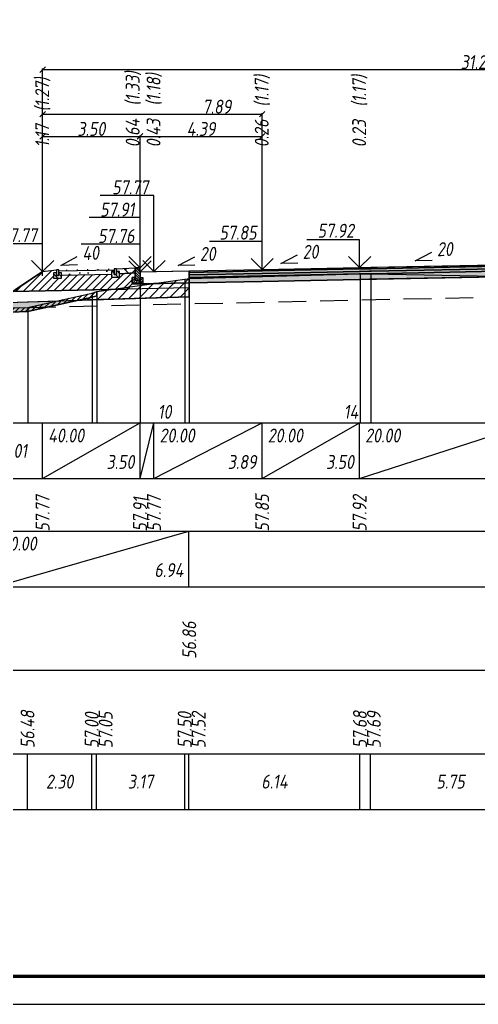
# Model space of a CAD drawing. Extents: x -717 to 1451, y -133302 to 233.
# Drawn here: x 110.9 to 193.3, y -74972.4 to -74795.6 of the extents above; entities that cross this region are included whole.
import ezdxf
from ezdxf.enums import TextEntityAlignment as Align

# ---------------------------------------------------------------- set-up
doc = ezdxf.new("R2010")
doc.units = 0
doc.linetypes.add('штриховая', pattern=[0.75, 0.5, -0.25])
for name, color, linetype in [('Интерполированный поперечник', 2, 'Continuous'), ('КОД_399', 252, 'Continuous'), ('Код_510', 7, 'Continuous'), ('Код_514', 1, 'Continuous'), ('Код_516', 1, 'Continuous'), ('Контур_0', 7, 'Continuous'), ('Контур_2660', 7, 'Continuous'), ('Контур_2665', 7, 'Continuous'), ('Контур_400', 7, 'Continuous'), ('Контур_508', 7, 'Continuous'), ('Контур_512', 7, 'Continuous'), ('Контур_513', 7, 'Continuous'), ('Красный поперечник', 1, 'Continuous'), ('Объём_2501', 7, 'Continuous'), ('Объём_2650', 7, 'Continuous'), ('Объём_2660', 7, 'Continuous'), ('Объём_2665', 7, 'Continuous'), ('Объём_2753', 7, 'Continuous'), ('Откосы', 7, 'Continuous'), ('Отметки покрытия', 7, 'Continuous'), ('Рабочие отметки', 7, 'Continuous'), ('Рабочие отметки доп.', 7, 'Continuous'), ('Слои выравнивания', 7, 'Continuous'), ('Таблица', 7, 'Continuous'), ('Уклоны проезжей части', 7, 'Continuous'), ('Черный поперечник', 3, 'Continuous')]:
    doc.layers.add(name, color=color, linetype=linetype)
for name, color, linetype, true_color in [('Контур_2562', 3, 'Continuous', 0x00ff00), ('Контур_2570', 7, 'Continuous', 0x80ff00), ('Контур_2725', 7, 'Continuous', 0x323232), ('Контур_2736', 4, 'Continuous', 0x00ffff), ('Контур_2760', 7, 'Continuous', 0x323232), ('Контур_2761', 7, 'Continuous', 0x323232), ('Контур_2762', 7, 'Continuous', 0x323232), ('Контур_2763', 7, 'Continuous', 0x323232), ('Контур_402', 7, 'Continuous', 0xff6464), ('Объём_2500', 7, 'Continuous', 0xc0c0c0), ('Объём_2520', 7, 'Continuous', 0x80ffff), ('Объём_2562', 3, 'Continuous', 0x00ff00), ('Объём_2563', 7, 'Continuous', 0xff8000), ('Объём_2570', 7, 'Continuous', 0x80ff00), ('Объём_2600', 7, 'Continuous', 0x808000), ('Объём_2746', 2, 'Continuous', 0xffff00)]:
    doc.layers.add(name, color=color, linetype=linetype, true_color=true_color)
doc.styles.get("Standard").update_dxf_attribs({"font": 'txt', "height": 2.5})
doc.styles.add('М', font='romand.shx', dxfattribs={"width": 0.8, "oblique": 10, "height": 2.5})
doc.dimstyles.get("Standard").update_dxf_attribs({"dimtxt": 0.18, "dimasz": 0.18, "dimexe": 0.18, "dimexo": 0.0625, "dimgap": 0.09, "dimtad": 0, "dimtih": 1, "dimtoh": 1, "dimdec": 4, "dimzin": 0, "dimdsep": 46, "dimtxsty": 'Standard', "dimcen": 0.09, "dimadec": 0, "dimazin": 0, "dimtfac": 1, "dimtdec": 4, "dimtofl": 0, "dimtmove": 0, "dimatfit": 3, "dimfxl": 1, "dimtolj": 1, "dimtzin": 0, "dimarcsym": 0})

# ---------------------------------------------------------------- blocks, each defined once
blk = doc.blocks.new('_Oblique')
at = {"color": 0, "linetype": 'ByBlock', "lineweight": -2}
blk.add_line((-0.5, -0.5), (0.5, 0.5), dxfattribs=at)
blk = doc.blocks.new('*D3515')
at = {"color": 0, "lineweight": -2, "transparency": 16777216}
for p, q in [((115.06, -74840.82), (115.06, -74816.34)), ((115.06, -74816.52), (132.56, -74816.52)), ((132.56, -74840.87), (132.56, -74816.34))]:
    blk.add_line(p, q, dxfattribs=at)
at = {"layer": 'Defpoints', "color": 0, "transparency": 16777216}
for p in [(132.56, -74816.52), (115.06, -74840.88), (132.56, -74840.93)]:
    blk.add_point(p, dxfattribs=at)
at = {"color": 0, "lineweight": -2, "transparency": 16777216, "rotation": 180}
blk.add_blockref('_Oblique', (115.06, -74816.52), dxfattribs=at)
at = {"color": 0, "lineweight": -2, "transparency": 16777216}
blk.add_blockref('_Oblique', (132.56, -74816.52), dxfattribs=at)
at = {"color": 0, "transparency": 16777216, "insert": (123.81, -74815.18), "char_height": 2.5, "width": 9.5833, "attachment_point": 5, "style": 'М'}
blk.add_mtext('\\A1;3.50', dxfattribs=at)
blk = doc.blocks.new('*D3517')
at = {"color": 0, "lineweight": -2, "transparency": 16777216}
for p, q in [((132.56, -74840.87), (132.56, -74816.34)), ((132.56, -74816.52), (154.49, -74816.52)), ((154.49, -74840.43), (154.49, -74816.34))]:
    blk.add_line(p, q, dxfattribs=at)
at = {"layer": 'Defpoints', "color": 0, "transparency": 16777216}
for p in [(154.49, -74816.52), (132.56, -74840.93), (154.49, -74840.49)]:
    blk.add_point(p, dxfattribs=at)
at = {"color": 0, "lineweight": -2, "transparency": 16777216, "rotation": 180}
blk.add_blockref('_Oblique', (132.56, -74816.52), dxfattribs=at)
at = {"color": 0, "lineweight": -2, "transparency": 16777216}
blk.add_blockref('_Oblique', (154.49, -74816.52), dxfattribs=at)
at = {"color": 0, "transparency": 16777216, "insert": (143.52, -74815.18), "char_height": 2.5, "width": 10, "attachment_point": 5, "style": 'М'}
blk.add_mtext('\\A1;4.39', dxfattribs=at)
blk = doc.blocks.new('*D3520')
at = {"color": 0, "lineweight": -2, "transparency": 16777216}
for p, q in [((115.06, -74841.57), (115.06, -74812.34)), ((115.06, -74812.52), (154.49, -74812.52)), ((154.49, -74840.43), (154.49, -74812.34))]:
    blk.add_line(p, q, dxfattribs=at)
at = {"layer": 'Defpoints', "color": 0, "transparency": 16777216}
for p in [(154.49, -74812.52), (115.06, -74841.63), (154.49, -74840.49)]:
    blk.add_point(p, dxfattribs=at)
at = {"color": 0, "lineweight": -2, "transparency": 16777216, "rotation": 180}
blk.add_blockref('_Oblique', (115.06, -74812.52), dxfattribs=at)
at = {"color": 0, "lineweight": -2, "transparency": 16777216}
blk.add_blockref('_Oblique', (154.49, -74812.52), dxfattribs=at)
at = {"color": 0, "transparency": 16777216, "insert": (146.36, -74811.18), "char_height": 2.5, "width": 10, "attachment_point": 5, "style": 'М'}
blk.add_mtext('\\A1;7.89', dxfattribs=at)
blk = doc.blocks.new('*D3521')
at = {"color": 0, "lineweight": -2, "transparency": 16777216}
for p, q in [((115.06, -74841.57), (115.06, -74804.34)), ((115.06, -74804.52), (271.15, -74804.52)), ((271.15, -74841.18), (271.15, -74804.34))]:
    blk.add_line(p, q, dxfattribs=at)
at = {"layer": 'Defpoints', "color": 0, "transparency": 16777216}
for p in [(271.15, -74804.52), (115.06, -74841.63), (271.15, -74841.24)]:
    blk.add_point(p, dxfattribs=at)
at = {"color": 0, "lineweight": -2, "transparency": 16777216, "rotation": 180}
blk.add_blockref('_Oblique', (115.06, -74804.52), dxfattribs=at)
at = {"color": 0, "lineweight": -2, "transparency": 16777216}
blk.add_blockref('_Oblique', (271.15, -74804.52), dxfattribs=at)
at = {"color": 0, "transparency": 16777216, "insert": (193.11, -74803.18), "char_height": 2.5, "width": 11.6667, "attachment_point": 5, "style": 'М'}
blk.add_mtext('\\A1;31.22', dxfattribs=at)
blk = doc.blocks.new('БР100.30.18')
at = {"linetype": 'Continuous', "lineweight": 13}
h = blk.add_hatch(dxfattribs=at)
h.set_pattern_fill('ANSI35', scale=5)
h.set_pattern_definition([(45, (-1504.996, -4799.2297), (-0.88388348, 0.88388348), []), (45, (-1504.1121, -4799.2297), (-0.88388348, 0.88388348), [1.5625, -0.3125, 0, -0.3125])])
h.paths.add_polyline_path([(0.3, 3.47), (1.8, 3.47), (1.8, -1.03), (0, -1.03), (0, 1.97)])
h = blk.add_hatch(dxfattribs=at)
h.set_pattern_fill('ANSI35', scale=5, angle=90)
h.set_pattern_definition([(135, (-1504.996, -4800.7297), (-0.88388348, -0.88388348), []), (135, (-1504.996, -4799.8458), (-0.88388348, -0.88388348), [1.5625, -0.3125, 0, -0.3125])])
h.paths.add_polyline_path([(-1, -0.03), (0, -0.03), (0, -1.03), (1.8, -1.03), (1.8, -0.03), (2.8, -0.03), (2.8, -2.03), (-1, -2.03)])
at = {"color": 7, "lineweight": 30}
blk.add_lwpolyline([(1.8, -1.03), (0, -1.03), (0, 1.97), (0.3, 3.47), (1.8, 3.47)], close=True, dxfattribs=at)
at = {"linetype": 'Continuous'}
blk.add_lwpolyline([(0, -0.03), (-1, -0.03), (-1, -2.03), (2.8, -2.03), (2.8, -0.03), (1.8, -0.03)], dxfattribs=at)

msp = doc.modelspace()

# ---------------------------------------------------------------- hatches: boundary and pattern name
at = {"linetype": 'Continuous', "lineweight": 13}
h = msp.add_hatch(dxfattribs=at)
h.set_pattern_fill('ANSI35', scale=5, angle=90)
h.set_pattern_definition([(135, (-1703.0033, -9112.8788), (-0.883883476, -0.883883476), []), (135, (-1703.0033, -9111.9949), (-0.883883476, -0.883883476), [1.5625, -0.3125, 0, -0.3125])])
h.paths.add_polyline_path([(118.443, -74841.007), (117.944, -74841.007), (117.943, -74841.507), (117.543, -74841.507), (117.543, -74841.007), (117.043, -74841.007), (117.043, -74842.007), (118.443, -74842.007)])
at = {"linetype": 'Continuous'}
h = msp.add_hatch(dxfattribs=at)
h.set_pattern_fill('ANSI31', color=256, scale=15, angle=45, style=0)
h.set_pattern_definition([(90, (-1757.4443, -79793.9318), (-1.875, 3e-16), [])])
h.paths.add_polyline_path([(117.943, -74840.507), (127.939, -74840.301), (127.939, -74840.501), (117.943, -74840.699)])
at = {"linetype": 'Continuous', "lineweight": 13}
h = msp.add_hatch(dxfattribs=at)
h.set_pattern_fill('ANSI35', scale=5, angle=90)
h.set_pattern_definition([(135, (-1713.3988, -9112.6727), (-0.883883476, -0.883883476), []), (135, (-1713.3988, -9111.7888), (-0.883883476, -0.883883476), [1.5625, -0.3125, 0, -0.3125])])
h.paths.add_polyline_path([(128.839, -74840.801), (128.339, -74840.801), (128.339, -74841.301), (127.939, -74841.301), (127.939, -74840.801), (127.439, -74840.801), (127.439, -74841.801), (128.839, -74841.801)])
at = {"linetype": 'Continuous'}
h = msp.add_hatch(dxfattribs=at)
h.set_pattern_fill('AR-HBONE', color=253, scale=0.3)
h.set_pattern_definition([(45, (-145.0081, -80646.1502), (0, 1.69705627), [3.6, -1.2]), (135, (-144.1596, -80645.3017), (1e-16, 1.69705627), [3.6, -1.2])])
h.paths.add_polyline_path([(127.939, -74840.301), (127.939, -74841.301), (127.939, -74841.301)])
h.paths.add_polyline_path([(131.659, -74840.152), (128.339, -74840.301), (128.339, -74840.801), (128.839, -74840.801), (128.839, -74841.179), (131.66, -74841.053)])
at = {"layer": 'КОД_399'}
h = msp.add_hatch(dxfattribs=at)
h.set_pattern_fill('AR-CONC', scale=0.7, angle=45, style=0)
h.set_pattern_definition([(95, (-1757.5263, -79794.021), (3.860864, 3.2396496), [0.525, -5.775]), (40, (-1757.5263, -79794.021), (-4.409945, 3.036377), [0.42, -4.62]), (145.45144, (-1757.2045, -79793.751), (-0.549081, 6.2760265), [0.4461813, -4.907995]), (91.1842, (-1758.516, -79793.031), (6.101854, 4.4632964), [0.7875, -8.6625]), (141.63564, (-1758.008, -79792.659), (-0.1953, 9.447982), [0.669272, -7.361996]), (36.18416, (-1758.516, -79793.031), (-0.1953, 9.447982), [0.63, -6.93]), (66, (-1757.7738, -79792.7835), (4.947401, 0.9616773), [0.525, -5.775]), (11, (-1757.774, -79792.7835), (-2.38496, 4.793659), [0.42, -4.62]), (116.45144, (-1757.3615, -79792.7034), (2.562441, 5.7553363), [0.4461813, -4.907995]), (82.5, (-1757.5263, -79794.021), (-1.5875523, 1.7079287), [0, -4.564, 0, -4.69, 0, -4.6375]), (52.5, (-1757.5263, -79794.021), (-0.6501106, 3.2543661), [0, -2.674, 0, -4.459, 0, -1.7675]), (12.5, (-1758.63, -79795.1248), (2.7539272, 2.5306453), [0, -1.75, 0, -5.46, 0, -7.245]), (2.5, (-1759.125, -79795.6197), (2.3911299, 3.3821186), [0, -2.275, 0, -3.626, 0, -5.145])])
h.paths.add_polyline_path([(118.443, -74841.007), (117.943, -74841.007), (117.943, -74840.699), (127.939, -74840.501), (127.939, -74840.801), (127.439, -74840.801), (127.439, -74841.261), (118.443, -74841.439)])
at = {"layer": 'Объём_2563'}
h = msp.add_hatch(dxfattribs=at)
h.set_pattern_fill('ANSI31', color=256, scale=0.3)
h.paths.add_polyline_path([(130.142, -74843.964), (109.725, -74844.373), (115.06, -74840.816), (117.543, -74840.507), (117.543, -74841.007), (117.043, -74841.007), (117.043, -74842.007), (118.443, -74842.007), (118.443, -74841.439), (127.439, -74841.261), (127.439, -74841.801), (128.839, -74841.801), (128.839, -74841.179), (131.66, -74841.053), (131.661, -74841.867), (131.161, -74841.867), (131.162, -74842.867), (132.56, -74842.866), (132.56, -74843.016), (131.06, -74843.046)])
h.paths.add_polyline_path([(256.07, -74843.579), (255.152, -74842.661), (253.652, -74842.631), (253.652, -74842.481), (255.05, -74842.482), (255.051, -74841.482), (254.551, -74841.482), (254.552, -74840.668), (257.373, -74840.794), (257.373, -74841.416), (258.773, -74841.416), (258.773, -74840.876), (267.769, -74841.054), (267.769, -74841.622), (269.169, -74841.622), (269.169, -74840.622), (268.669, -74840.622), (268.669, -74840.122), (271.152, -74840.431), (276.487, -74843.988)])
at = {"layer": 'Объём_2570'}
h = msp.add_hatch(dxfattribs=at)
h.set_pattern_fill('ANSI31', color=256, scale=0.2)
h.paths.add_polyline_path([(124.787, -74845.157), (123.932, -74845.414), (112.409, -74847.984), (109.377, -74848.07), (107.036, -74848.234), (105, -74848.273), (105, -74847.523), (107.036, -74847.484), (109.377, -74847.32), (112.409, -74847.234), (123.932, -74844.664), (124.787, -74844.407)])
h.paths.add_polyline_path([(280.56, -74842.26), (266.07, -74842.726), (263.378, -74842.682), (263.285, -74842.53), (263.067, -74842.704), (247.833, -74842.283), (241.36, -74840.519), (239.675, -74839.879), (228.276, -74843.531), (224.568, -74844.73), (217.076, -74843.424), (217.076, -74842.674), (224.568, -74843.98), (228.276, -74842.781), (239.675, -74839.129), (241.36, -74839.769), (247.833, -74841.533), (263.067, -74841.954), (263.285, -74841.78), (263.378, -74841.932), (266.07, -74841.976), (280.56, -74841.51)])
at = {"layer": 'Объём_2600'}
h = msp.add_hatch(dxfattribs=at)
h.set_pattern_fill('ANSI31', color=6, scale=0.4)
h.paths.add_polyline_path([(123.932, -74845.414), (124.787, -74845.157), (124.787, -74844.407), (140.628, -74842.154), (141.4, -74842.068), (141.4, -74845.353), (121.535, -74845.948)])
h.paths.add_polyline_path([(217.076, -74843.424), (220.684, -74844.051), (202.735, -74843.512), (202.735, -74841.74), (208.063, -74841.846), (217.076, -74842.674)])
h.paths.add_polyline_path([(279.216, -74842.406), (279.216, -74845.807), (226.16, -74844.215), (239.675, -74839.879), (241.36, -74840.519), (247.833, -74842.283), (263.067, -74842.704), (263.285, -74842.53), (263.378, -74842.682), (266.07, -74842.726), (279.376, -74842.299)])
h = msp.add_hatch(dxfattribs=at)
h.set_pattern_fill('HONEY', color=5, scale=0.3)
h.paths.add_polyline_path([(112.409, -74847.984), (109.377, -74848.07), (107.036, -74848.234), (105, -74848.273), (105, -74847.523), (106.693, -74846.394), (121.535, -74845.948)])
h.paths.add_polyline_path([(224.568, -74844.73), (220.684, -74844.051), (226.16, -74844.215)])
at = {"layer": 'Слои выравнивания'}
for color, points in [(2, [(141.4, -74840.689), (154.485, -74840.427), (171.985, -74840.077), (172.099, -74840.075), (173.73, -74840.043), (174.004, -74840.037), (174.056, -74840.036), (199.485, -74839.527), (199.485, -74839.777), (174.056, -74840.286), (174.004, -74840.287), (173.73, -74840.293), (172.099, -74840.325), (171.985, -74840.327), (154.485, -74840.677), (141.4, -74840.939)]), (3, [(141.4, -74840.939), (154.485, -74840.677), (171.985, -74840.327), (172.099, -74840.325), (173.73, -74840.293), (174.004, -74840.287), (174.056, -74840.286), (199.485, -74839.777), (199.485, -74840.227), (174.056, -74840.736), (174.004, -74840.737), (173.73, -74840.743), (172.099, -74840.775), (171.985, -74840.777), (154.485, -74841.127), (141.4, -74841.389)]), (4, [(141.4, -74841.389), (154.485, -74841.127), (171.985, -74840.777), (172.099, -74840.775), (173.73, -74840.743), (174.004, -74840.737), (174.056, -74840.736), (199.485, -74840.227), (199.485, -74840.677), (174.056, -74841.186), (174.004, -74841.187), (173.73, -74841.193), (172.099, -74841.225), (171.985, -74841.227), (154.485, -74841.577), (141.4, -74841.839)]), (5, [(141.4, -74841.839), (154.485, -74841.577), (171.985, -74841.227), (172.099, -74841.225), (173.73, -74841.193), (174.004, -74841.187), (174.056, -74841.186), (199.485, -74840.677), (199.485, -74841.677), (174.056, -74842.186), (174.004, -74842.187), (173.73, -74842.193), (172.099, -74842.225), (171.985, -74842.227), (154.485, -74842.577), (141.4, -74842.839)])]:
    msp.add_hatch(color=color, dxfattribs=at).paths.add_polyline_path(points)

# ---------------------------------------------------------------- linework, layer by layer
at = {"flags": 128}
msp.add_lwpolyline([(-30.054, -74972.421), (389.946, -74972.421), (389.946, -74675.421), (-30.054, -74675.421)], close=True, dxfattribs=at)
at = {"const_width": 0.6, "flags": 128}
msp.add_lwpolyline([(-10.054, -74967.421), (384.946, -74967.421), (384.946, -74680.421), (-10.054, -74680.421)], close=True, dxfattribs=at)
for points in [[(117.543, -74841.007), (117.043, -74841.007), (117.043, -74842.007), (118.443, -74842.007), (118.443, -74841.007), (117.943, -74841.007), (117.943, -74841.507), (117.543, -74841.507), (117.543, -74841.007)], [(117.943, -74840.507), (117.543, -74840.507), (117.543, -74841.507), (117.943, -74841.507), (117.943, -74840.507)], [(117.943, -74840.699), (127.939, -74840.501)], [(118.443, -74841.439), (127.439, -74841.261)], [(127.939, -74840.801), (127.439, -74840.801), (127.439, -74841.801), (128.839, -74841.801), (128.839, -74840.801), (128.339, -74840.801), (128.339, -74841.301), (127.939, -74841.301), (127.939, -74840.801)], [(128.339, -74840.301), (127.939, -74840.301), (127.939, -74841.301), (128.339, -74841.301), (128.339, -74840.301)], [(128.339, -74840.301), (131.659, -74840.152), (131.66, -74841.053), (128.839, -74841.179), (128.839, -74840.801), (128.339, -74840.801), (128.339, -74840.301)]]:
    msp.add_lwpolyline(points)
at = {"layer": 'Интерполированный поперечник', "linetype": 'штриховая', "ltscale": 10, "flags": 128}
msp.add_lwpolyline([(112.409, -74847.234), (224.568, -74844.73)], dxfattribs=at)
at = {"layer": 'Код_510'}
for p, q in [((112.354, -74937.421), (112.354, -74927.421)), ((123.878, -74937.421), (123.878, -74927.421)), ((124.733, -74937.421), (124.733, -74927.421)), ((140.573, -74937.421), (140.573, -74927.421)), ((141.346, -74937.421), (141.346, -74927.421)), ((172.045, -74937.421), (172.045, -74927.421)), ((173.95, -74937.421), (173.95, -74927.421))]:
    msp.add_line(p, q, dxfattribs=at)
at = {"layer": 'Код_514'}
for p, q in [((115.06, -74878), (115.06, -74868)), ((115.06, -74878), (132.56, -74868)), ((132.56, -74878), (132.56, -74868)), ((132.56, -74878), (132.56, -74868)), ((132.56, -74878), (135.06, -74868)), ((135.06, -74878), (135.06, -74868)), ((135.06, -74878), (154.485, -74868)), ((154.485, -74878), (154.485, -74868)), ((154.485, -74878), (171.985, -74868)), ((171.985, -74878), (171.985, -74868)), ((171.985, -74878), (202.735, -74868))]:
    msp.add_line(p, q, dxfattribs=at)
at = {"layer": 'Код_516'}
for p in [(106.639, -74897.421), (141.346, -74897.421)]:
    msp.add_line(p, (141.346, -74887.421), dxfattribs=at)
at = {"layer": 'Контур_0', "color": 250, "flags": 128}
for points in [[(135.06, -74842.966), (132.56, -74843.016), (132.56, -74840.866), (141.4, -74840.689), (141.4, -74842.839), (135.06, -74842.966), (135.06, -74842.966)], [(131.06, -74843.046), (141.4, -74842.839), (141.4, -74843.739), (130.142, -74843.964), (131.06, -74843.046), (131.06, -74843.046)]]:
    msp.add_lwpolyline(points, dxfattribs=at)
at = {"layer": 'Контур_0', "flags": 128}
msp.add_lwpolyline([(109.725, -74844.373), (130.142, -74843.964), (131.06, -74843.046), (132.56, -74843.016)], dxfattribs=at)
at = {"layer": 'Контур_2562', "flags": 128}
msp.add_lwpolyline([(115.06, -74840.816), (115.06, -74840.816), (115.06, -74840.816), (115.06, -74840.816), (115.06, -74840.816)], dxfattribs=at)
at = {"layer": 'Контур_2570', "flags": 128}
msp.add_lwpolyline([(109.377, -74848.07), (112.409, -74847.984), (112.409, -74847.984), (123.932, -74845.414), (124.787, -74845.157), (124.787, -74844.407), (140.628, -74842.154), (141.4, -74842.068), (172.099, -74841.238), (174.004, -74841.185), (202.735, -74841.74)], dxfattribs=at)
at = {"layer": 'Контур_2660', "flags": 128}
msp.add_lwpolyline([(106.693, -74846.394), (141.4, -74845.353)], dxfattribs=at)
at = {"layer": 'Контур_2665', "flags": 128}
msp.add_lwpolyline([(115.06, -74840.816), (115.06, -74840.816)], dxfattribs=at)
at = {"layer": 'Контур_2725', "flags": 128}
msp.add_lwpolyline([(141.4, -74842.839), (154.485, -74842.577), (171.985, -74842.227), (172.099, -74842.225), (173.73, -74842.193), (174.004, -74842.187), (174.056, -74842.186), (199.485, -74841.677), (199.485, -74841.727), (200.757, -74841.702), (200.757, -74841.752), (202.028, -74841.727), (202.735, -74841.74)], dxfattribs=at)
at = {"layer": 'Контур_2736', "flags": 128}
msp.add_lwpolyline([(115.06, -74840.816), (105, -74847.523)], dxfattribs=at)
at = {"layer": 'Контур_2760', "flags": 128}
msp.add_lwpolyline([(141.4, -74840.689), (154.485, -74840.427), (171.985, -74840.077), (172.099, -74840.075), (173.73, -74840.043), (174.004, -74840.037), (174.056, -74840.036), (199.485, -74839.527), (200.757, -74839.502), (202.028, -74839.477), (202.735, -74839.462)], dxfattribs=at)
at = {"layer": 'Контур_2761', "flags": 128}
msp.add_lwpolyline([(141.4, -74840.939), (154.485, -74840.677), (171.985, -74840.327), (172.099, -74840.325), (173.73, -74840.293), (174.004, -74840.287), (174.056, -74840.286), (199.485, -74839.777), (200.757, -74839.752), (202.028, -74839.727), (202.735, -74839.712)], dxfattribs=at)
at = {"layer": 'Контур_2762', "flags": 128}
msp.add_lwpolyline([(141.4, -74841.389), (154.485, -74841.127), (171.985, -74840.777), (172.099, -74840.775), (173.73, -74840.743), (174.004, -74840.737), (174.056, -74840.736), (199.485, -74840.227), (200.757, -74840.202), (202.028, -74840.177), (202.735, -74840.162)], dxfattribs=at)
at = {"layer": 'Контур_2763', "flags": 128}
msp.add_lwpolyline([(141.4, -74841.839), (154.485, -74841.577), (171.985, -74841.227), (172.099, -74841.225), (173.73, -74841.193), (174.004, -74841.187), (174.056, -74841.186), (199.485, -74840.677), (200.757, -74840.652), (202.028, -74840.627), (202.735, -74840.612)], dxfattribs=at)
at = {"layer": 'Контур_400', "flags": 128}
msp.add_lwpolyline([(132.56, -74840.866), (135.06, -74840.816), (135.06, -74840.816), (154.485, -74840.427), (154.485, -74840.427), (154.485, -74840.427), (154.485, -74840.427), (171.985, -74840.077), (202.735, -74839.462)], dxfattribs=at)
at = {"layer": 'Контур_402', "flags": 128}
msp.add_lwpolyline([(106.693, -74846.394), (141.4, -74845.353), (141.4, -74842.839), (199.485, -74841.677), (199.485, -74841.727), (200.757, -74841.702), (200.757, -74841.752), (202.028, -74841.727), (202.735, -74841.74), (202.735, -74843.512), (279.216, -74845.807)], dxfattribs=at)
at = {"layer": 'Контур_508', "flags": 128}
msp.add_lwpolyline([(105, -74847.523), (106.693, -74846.394), (141.4, -74845.353), (141.4, -74842.839), (199.485, -74841.677), (199.485, -74841.727), (200.757, -74841.702), (200.757, -74841.752), (202.028, -74841.727), (202.735, -74841.74), (202.735, -74843.512), (279.216, -74845.807), (279.216, -74842.406), (280.56, -74841.51)], dxfattribs=at)
at = {"layer": 'Контур_512', "flags": 128}
msp.add_lwpolyline([(105, -74847.523), (106.693, -74846.394), (141.4, -74845.353)], dxfattribs=at)
at = {"layer": 'Контур_513', "flags": 128}
msp.add_lwpolyline([(105, -74847.523), (106.693, -74846.394), (141.4, -74845.353), (141.4, -74842.839), (199.485, -74841.677), (199.485, -74841.727), (200.757, -74841.702), (200.757, -74841.752), (202.028, -74841.727), (202.735, -74841.74), (202.735, -74843.512), (279.216, -74845.807), (279.216, -74842.406), (280.56, -74841.51)], dxfattribs=at)
at = {"layer": 'Красный поперечник'}
for p, q in [((171.985, -74840.077), (202.735, -74839.462)), ((105, -74847.523), (115.06, -74840.816)), ((132.56, -74840.866), (135.06, -74840.816)), ((135.06, -74840.816), (154.485, -74840.427)), ((154.485, -74840.427), (171.985, -74840.077)), ((141.4, -74845.353), (141.4, -74868))]:
    msp.add_line(p, q, dxfattribs=at)
at = {"layer": 'Объём_2500', "color": 250, "flags": 128}
msp.add_lwpolyline([(135.06, -74842.966), (132.56, -74843.016), (132.56, -74840.866), (141.4, -74840.689), (141.4, -74842.839), (135.06, -74842.966), (135.06, -74842.966)], dxfattribs=at)
msp.add_lwpolyline([(135.06, -74842.966), (132.56, -74843.016), (132.56, -74840.866), (141.4, -74840.689), (141.4, -74842.839), (135.06, -74842.966), (135.06, -74842.966)], dxfattribs=at)
at = {"layer": 'Объём_2501', "flags": 128}
for points in [[(132.56, -74840.866), (135.06, -74840.816), (135.06, -74840.816), (154.485, -74840.427), (154.485, -74840.427), (154.485, -74840.427), (154.485, -74840.427), (171.985, -74840.077), (202.735, -74839.462)], [(132.56, -74840.866), (135.06, -74840.816), (135.06, -74840.816), (154.485, -74840.427)]]:
    msp.add_lwpolyline(points, dxfattribs=at)
at = {"layer": 'Объём_2520', "color": 250, "flags": 128}
msp.add_lwpolyline([(131.06, -74843.046), (141.4, -74842.839), (141.4, -74843.739), (130.142, -74843.964), (131.06, -74843.046), (131.06, -74843.046)], dxfattribs=at)
msp.add_lwpolyline([(131.06, -74843.046), (141.4, -74842.839), (141.4, -74843.739), (130.142, -74843.964), (131.06, -74843.046), (131.06, -74843.046)], dxfattribs=at)
at = {"layer": 'Объём_2562', "flags": 128}
msp.add_lwpolyline([(115.06, -74840.816), (115.06, -74840.816), (115.06, -74840.816), (115.06, -74840.816), (115.06, -74840.816)], dxfattribs=at)
msp.add_lwpolyline([(115.06, -74840.816), (115.06, -74840.816), (115.06, -74840.816), (115.06, -74840.816), (115.06, -74840.816)], dxfattribs=at)
at = {"layer": 'Объём_2563', "flags": 128}
msp.add_lwpolyline([(130.142, -74843.964), (109.725, -74844.373), (115.06, -74840.816), (117.543, -74840.507), (117.543, -74841.007), (117.043, -74841.007), (117.043, -74842.007), (118.443, -74842.007), (118.443, -74841.439), (127.439, -74841.261), (127.439, -74841.801), (128.839, -74841.801), (128.839, -74841.179), (131.66, -74841.053), (131.661, -74841.867), (131.161, -74841.867), (131.162, -74842.867), (132.56, -74842.866), (132.56, -74843.016), (131.06, -74843.046), (130.142, -74843.964), (130.142, -74843.964)], dxfattribs=at)
at = {"layer": 'Объём_2570', "flags": 128}
msp.add_lwpolyline([(124.787, -74845.157), (123.932, -74845.414), (112.409, -74847.984), (109.377, -74848.07), (107.036, -74848.234), (105, -74848.273), (105, -74847.523), (107.036, -74847.484), (109.377, -74847.32), (112.409, -74847.234), (123.932, -74844.664), (124.787, -74844.407), (124.787, -74845.157), (124.787, -74845.157)], dxfattribs=at)
msp.add_lwpolyline([(124.787, -74845.157), (123.932, -74845.414), (112.409, -74847.984), (109.377, -74848.07), (107.036, -74848.234), (105, -74848.273), (105, -74847.523), (107.036, -74847.484), (109.377, -74847.32), (112.409, -74847.234), (123.932, -74844.664), (124.787, -74844.407), (124.787, -74845.157), (124.787, -74845.157)], dxfattribs=at)
at = {"layer": 'Объём_2600', "flags": 128}
msp.add_lwpolyline([(112.409, -74847.984), (109.377, -74848.07), (107.036, -74848.234), (105, -74848.273), (105, -74847.523), (106.693, -74846.394), (121.535, -74845.948), (112.409, -74847.984), (112.409, -74847.984)], dxfattribs=at)
at = {"layer": 'Объём_2600', "color": 5, "flags": 128}
msp.add_lwpolyline([(112.409, -74847.984), (109.377, -74848.07), (107.036, -74848.234), (105, -74848.273), (105, -74847.523), (106.693, -74846.394), (121.535, -74845.948), (112.409, -74847.984), (112.409, -74847.984)], dxfattribs=at)
at = {"layer": 'Объём_2650', "flags": 128}
msp.add_lwpolyline([(123.932, -74845.414), (124.787, -74845.157), (124.787, -74844.407), (140.628, -74842.154), (141.4, -74842.068), (141.4, -74845.353), (121.535, -74845.948), (123.932, -74845.414), (123.932, -74845.414)], dxfattribs=at)
at = {"layer": 'Объём_2650', "color": 6, "flags": 128}
msp.add_lwpolyline([(123.932, -74845.414), (124.787, -74845.157), (124.787, -74844.407), (140.628, -74842.154), (141.4, -74842.068), (141.4, -74845.353), (121.535, -74845.948), (123.932, -74845.414), (123.932, -74845.414)], dxfattribs=at)
at = {"layer": 'Объём_2660', "flags": 128}
msp.add_lwpolyline([(106.693, -74846.394), (141.4, -74845.353)], dxfattribs=at)
msp.add_lwpolyline([(106.693, -74846.394), (141.4, -74845.353)], dxfattribs=at)
at = {"layer": 'Объём_2665', "flags": 128}
msp.add_lwpolyline([(115.06, -74840.816), (115.06, -74840.816)], dxfattribs=at)
msp.add_lwpolyline([(115.06, -74840.816), (115.06, -74840.816)], dxfattribs=at)
at = {"layer": 'Объём_2746', "flags": 128}
msp.add_lwpolyline([(123.932, -74845.414), (124.787, -74845.157), (124.787, -74844.407), (140.628, -74842.154), (141.4, -74842.068), (141.4, -74845.353), (121.535, -74845.948), (123.932, -74845.414), (123.932, -74845.414)], dxfattribs=at)
msp.add_lwpolyline([(123.932, -74845.414), (124.787, -74845.157), (124.787, -74844.407), (140.628, -74842.154), (141.4, -74842.068), (141.4, -74845.353), (121.535, -74845.948), (123.932, -74845.414), (123.932, -74845.414)], dxfattribs=at)
at = {"layer": 'Объём_2753', "flags": 128}
msp.add_lwpolyline([(141.4, -74840.689), (141.4, -74840.689)], dxfattribs=at)
msp.add_lwpolyline([(141.4, -74840.689), (141.4, -74840.689)], dxfattribs=at)
at = {"layer": 'Откосы', "color": 1, "flags": 128}
for points in [[(121.322, -74839.565), (118.324, -74839.685), (121.262, -74838.066)], [(160.866, -74839.3), (157.866, -74839.36), (160.836, -74837.8)], [(184.991, -74838.817), (181.991, -74838.877), (184.961, -74837.317)], [(142.403, -74839.669), (139.404, -74839.729), (142.373, -74838.169)]]:
    msp.add_lwpolyline(points, dxfattribs=at)
at = {"layer": 'Отметки покрытия', "color": 1}
for p, q in [((135.06, -74827.116), (125.404, -74827.116)), ((135.06, -74840.816), (135.06, -74827.116)), ((132.56, -74831.116), (123.404, -74831.116)), ((132.56, -74840.116), (132.56, -74831.116)), ((115.06, -74835.816), (105.546, -74835.816)), ((115.06, -74840.816), (115.06, -74835.816)), ((132.56, -74835.866), (121.954, -74835.866)), ((132.56, -74840.866), (132.56, -74835.866)), ((154.485, -74835.427), (145.058, -74835.427)), ((154.485, -74840.427), (154.485, -74835.427)), ((171.985, -74835.077), (162.53, -74835.077)), ((171.985, -74840.077), (171.985, -74835.077)), ((132.56, -74840.116), (130.56, -74838.116)), ((132.56, -74840.116), (134.56, -74838.116)), ((171.985, -74840.077), (169.985, -74838.077)), ((171.985, -74840.077), (173.985, -74838.077)), ((115.06, -74840.816), (113.06, -74838.816)), ((115.06, -74840.816), (117.06, -74838.816)), ((132.56, -74840.866), (130.56, -74838.866)), ((132.56, -74840.866), (134.56, -74838.866)), ((135.06, -74840.816), (133.06, -74838.816)), ((135.06, -74840.816), (137.06, -74838.816)), ((154.485, -74840.427), (152.485, -74838.427)), ((154.485, -74840.427), (156.485, -74838.427))]:
    msp.add_line(p, q, dxfattribs=at)
at = {"layer": 'Слои выравнивания'}
for p, q in [((132.56, -74840.866), (132.56, -74868)), ((141.4, -74840.689), (141.4, -74868))]:
    msp.add_line(p, q, dxfattribs=at)
at = {"layer": 'Слои выравнивания', "color": 2, "flags": 128}
msp.add_lwpolyline([(141.4, -74840.689), (154.485, -74840.427), (171.985, -74840.077), (172.099, -74840.075), (173.73, -74840.043), (174.004, -74840.037), (174.056, -74840.036), (199.485, -74839.527), (199.485, -74839.777), (174.056, -74840.286), (174.004, -74840.287), (173.73, -74840.293), (172.099, -74840.325), (171.985, -74840.327), (154.485, -74840.677), (141.4, -74840.939)], close=True, dxfattribs=at)
at = {"layer": 'Слои выравнивания', "color": 3, "flags": 128}
msp.add_lwpolyline([(141.4, -74840.939), (154.485, -74840.677), (171.985, -74840.327), (172.099, -74840.325), (173.73, -74840.293), (174.004, -74840.287), (174.056, -74840.286), (199.485, -74839.777), (199.485, -74840.227), (174.056, -74840.736), (174.004, -74840.737), (173.73, -74840.743), (172.099, -74840.775), (171.985, -74840.777), (154.485, -74841.127), (141.4, -74841.389)], close=True, dxfattribs=at)
at = {"layer": 'Слои выравнивания', "color": 4, "flags": 128}
msp.add_lwpolyline([(141.4, -74841.389), (154.485, -74841.127), (171.985, -74840.777), (172.099, -74840.775), (173.73, -74840.743), (174.004, -74840.737), (174.056, -74840.736), (199.485, -74840.227), (199.485, -74840.677), (174.056, -74841.186), (174.004, -74841.187), (173.73, -74841.193), (172.099, -74841.225), (171.985, -74841.227), (154.485, -74841.577), (141.4, -74841.839)], close=True, dxfattribs=at)
at = {"layer": 'Слои выравнивания', "color": 5, "flags": 128}
msp.add_lwpolyline([(141.4, -74841.839), (154.485, -74841.577), (171.985, -74841.227), (172.099, -74841.225), (173.73, -74841.193), (174.004, -74841.187), (174.056, -74841.186), (199.485, -74840.677), (199.485, -74841.677), (174.056, -74842.186), (174.004, -74842.187), (173.73, -74842.193), (172.099, -74842.225), (171.985, -74842.227), (154.485, -74842.577), (141.4, -74842.839)], close=True, dxfattribs=at)
at = {"layer": 'Таблица'}
for p, q in [((80, -74868), (305.56, -74868)), ((80, -74878), (305.56, -74878)), ((80, -74887.421), (305.56, -74887.421)), ((79.946, -74897.421), (305.506, -74897.421)), ((79.946, -74912.421), (305.506, -74912.421)), ((79.946, -74927.421), (305.506, -74927.421)), ((79.946, -74937.421), (305.506, -74937.421))]:
    msp.add_line(p, q, dxfattribs=at)
at = {"layer": 'Уклоны проезжей части', "color": 1, "flags": 128}
for points in [[(121.322, -74839.565), (118.324, -74839.685), (121.262, -74838.066)], [(160.866, -74839.3), (157.866, -74839.36), (160.836, -74837.8)], [(184.991, -74838.817), (181.991, -74838.877), (184.961, -74837.317)], [(142.403, -74839.669), (139.404, -74839.729), (142.373, -74838.169)]]:
    msp.add_lwpolyline(points, dxfattribs=at)
at = {"layer": 'Черный поперечник', "color": 7}
for p, q in [((172.099, -74841.238), (172.099, -74868)), ((174.004, -74841.185), (174.004, -74868)), ((140.628, -74842.154), (140.628, -74868)), ((141.4, -74842.068), (141.4, -74868)), ((123.932, -74844.664), (123.932, -74868)), ((124.787, -74844.407), (124.787, -74868)), ((112.409, -74847.234), (112.409, -74868))]:
    msp.add_line(p, q, dxfattribs=at)
at = {"layer": 'Черный поперечник', "flags": 128}
msp.add_lwpolyline([(109.377, -74847.32), (112.409, -74847.234), (123.932, -74844.664), (124.787, -74844.407), (140.628, -74842.154), (141.4, -74842.068), (172.099, -74841.238), (174.004, -74841.185), (202.735, -74841.74)], dxfattribs=at)

# ---------------------------------------------------------------- block references
at = {"lineweight": 18, "xscale": -0.5, "yscale": 0.5, "zscale": 0.5, "rotation": 0.05553677703885818}
msp.add_blockref('БР100.30.18', (132.561, -74841.849), dxfattribs=at)

# ---------------------------------------------------------------- texts
at = {"layer": 'Код_510', "style": 'М', "oblique": 10, "width": 0.8}
for s, p in [('56.48', (112.354, -74926.421)), ('57.00', (123.878, -74926.421)), ('57.05', (126.378, -74926.421)), ('57.50', (140.573, -74926.421)), ('57.52', (143.073, -74926.421)), ('57.68', (172.045, -74926.421)), ('57.69', (174.545, -74926.421))]:
    msp.add_text(s, height=2.5, rotation=90, dxfattribs=at).set_placement(p, align=Align.MIDDLE_LEFT)
for s, p in [('2.30', (118.116, -74932.421)), ('3.17', (132.653, -74932.421)), ('6.14', (156.695, -74932.421)), ('5.75', (188.315, -74932.421))]:
    msp.add_text(s, height=2.5, dxfattribs=at).set_placement(p, align=Align.MIDDLE_CENTER)
at = {"layer": 'Код_514', "style": 'М', "oblique": 10, "width": 0.8}
for s, p in [('40.00', (116.06, -74869)), ('20.00', (136.06, -74869)), ('20.00', (155.485, -74869)), ('20.00', (172.985, -74869))]:
    msp.add_text(s, height=2.5, dxfattribs=at).set_placement(p, align=Align.TOP_LEFT)
msp.add_text('2.01', height=2.5, dxfattribs=at).set_placement((110.03, -74873), align=Align.MIDDLE_CENTER)
for s, p in [('3.50', (131.56, -74877)), ('3.89', (153.485, -74877)), ('3.50', (170.985, -74877))]:
    msp.add_text(s, height=2.5, dxfattribs=at).set_placement(p, align=Align.BOTTOM_RIGHT)
for s, p in [('57.85', (154.485, -74887.501)), ('57.77', (115.06, -74887.501)), ('57.91', (132.56, -74887.501)), ('57.77', (135.06, -74887.501)), ('57.92', (171.985, -74887.501))]:
    msp.add_text(s, height=2.5, rotation=90, dxfattribs=at).set_placement(p, align=Align.MIDDLE_LEFT)
at = {"layer": 'Код_516', "style": 'М', "oblique": 10, "width": 0.8}
msp.add_text('30.00', height=2.5, dxfattribs=at).set_placement((107.639, -74888.421), align=Align.TOP_LEFT)
msp.add_text('6.94', height=2.5, dxfattribs=at).set_placement((140.346, -74896.421), align=Align.BOTTOM_RIGHT)
msp.add_text('56.86', height=2.5, rotation=90, dxfattribs=at).set_placement((141.4, -74910.371), align=Align.MIDDLE_LEFT)
at = {"layer": 'Откосы', "color": 1, "style": 'М', "oblique": 10, "width": 0.8}
for s, rotation, p in [('40', 2.29061, (123.77, -74839.467)), ('20', 1.14576, (144.753, -74839.622)), ('20', 1.14576, (163.215, -74839.253)), ('20', 1.14576, (187.34, -74838.77))]:
    msp.add_text(s, height=2.5, rotation=rotation, dxfattribs=at).set_placement(p, align=Align.BOTTOM_CENTER)
at = {"layer": 'Отметки покрытия', "color": 1, "style": 'М', "oblique": 10, "width": 0.8}
for s, p in [('57.77', (134.06, -74827.667)), ('57.91', (131.56, -74831.667)), ('57.85', (153.485, -74835.817)), ('57.92', (170.985, -74835.467)), ('57.77', (114.06, -74836.271)), ('57.76', (131.56, -74836.417))]:
    msp.add_text(s, height=2.5, dxfattribs=at).set_placement(p, align=Align.BOTTOM_RIGHT)
at = {"layer": 'Рабочие отметки', "color": 1, "style": 'М', "oblique": 10, "width": 0.8}
for s, p in [('0.64', (131.232, -74818.481)), ('0.43', (134.982, -74818.481)), ('0.23', (171.907, -74818.481)), ('1.17', (114.982, -74818.481)), ('0.26', (154.407, -74818.481))]:
    msp.add_text(s, height=2.5, rotation=90, dxfattribs=at).set_placement(p, align=Align.MIDDLE_LEFT)
at = {"layer": 'Рабочие отметки доп.', "color": 1, "style": 'М', "oblique": 10, "width": 0.8}
for s, p in [('(1.27)', (114.982, -74812.031)), ('(1.33)', (131.232, -74810.981)), ('(1.18)', (134.982, -74810.981)), ('(1.17)', (154.407, -74811.181)), ('(1.17)', (171.907, -74811.181))]:
    msp.add_text(s, height=2.5, rotation=90, dxfattribs=at).set_placement(p, align=Align.MIDDLE_LEFT)
at = {"layer": 'Слои выравнивания', "style": 'М', "oblique": 10, "width": 0.8}
for s, p in [('10', (136.98, -74868)), ('14', (170.443, -74868))]:
    msp.add_text(s, height=2.5, dxfattribs=at).set_placement(p, align=Align.BOTTOM_CENTER)
at = {"layer": 'Уклоны проезжей части', "color": 1, "style": 'М', "oblique": 10, "width": 0.8}
for s, rotation, p in [('40', 2.29061, (123.77, -74839.467)), ('20', 1.14576, (144.753, -74839.622)), ('20', 1.14576, (163.215, -74839.253)), ('20', 1.14576, (187.34, -74838.77))]:
    msp.add_text(s, height=2.5, rotation=rotation, dxfattribs=at).set_placement(p, align=Align.BOTTOM_CENTER)

# ---------------------------------------------------------------- dimensions: what is measured, and where the dimension line sits
at = {"color": 5}
for base, p1, p2, picture, middle in [((271.152, -74804.525), (115.06, -74841.628), (271.152, -74841.243), '*D3521', (193.106, -74803.185)), ((132.56, -74816.525), (115.06, -74840.878), (132.56, -74840.928), '*D3515', (123.81, -74815.185)), ((154.485, -74816.525), (132.56, -74840.928), (154.485, -74840.49), '*D3517', (143.523, -74815.185))]:
    dim = msp.add_linear_dim(base=base, p1=p1, p2=p2, angle=180, dimstyle='Standard', override={"dimtxt": 2.5, "dimasz": 1, "dimtad": 1, "dimdec": 2, "dimlfac": 0.2, "dimtxsty": 'М', "dimblk1": 'Oblique', "dimblk2": 'Oblique', "dimsah": 1}, dxfattribs=at)
    dim.commit()
    dim.dimension.update_dxf_attribs({"geometry": picture, "text_midpoint": middle})
dim = msp.add_linear_dim(base=(154.485, -74812.525), p1=(115.06, -74841.628), p2=(154.485, -74840.49), angle=180, dimstyle='Standard', override={"dimtxt": 2.5, "dimasz": 1, "dimtad": 1, "dimdec": 2, "dimlfac": 0.2, "dimtxsty": 'М', "dimblk1": 'Oblique', "dimblk2": 'Oblique', "dimsah": 1}, dxfattribs=at)
dim.commit()
dim.dimension.update_dxf_attribs({"geometry": '*D3520', "text_midpoint": (146.358, -74812.525), "dimtype": 160})

doc.saveas('drawing.dxf')
